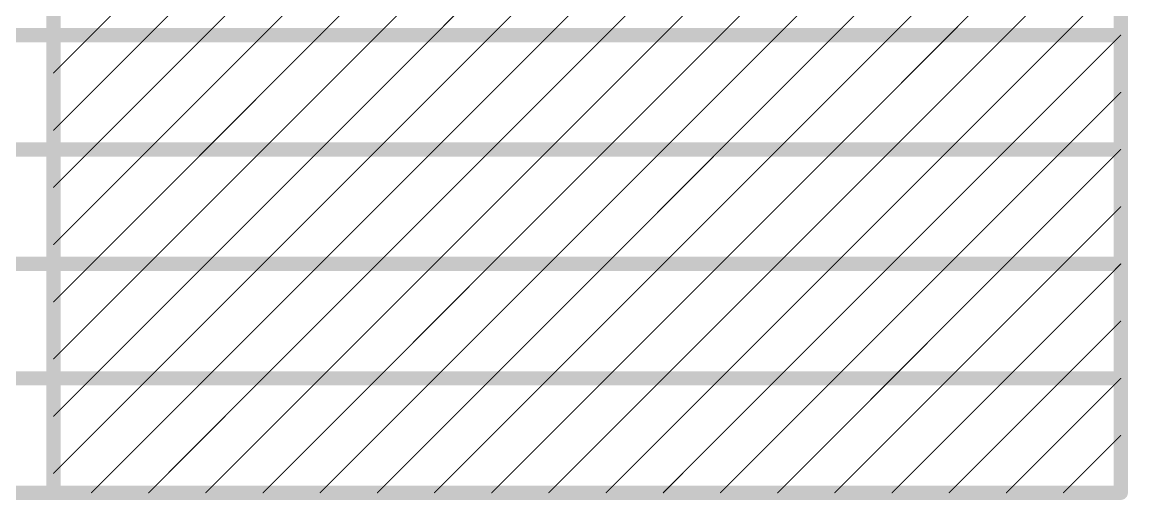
# Model space of a CAD drawing. Header units: inches. Extents: x 0 to 5032, y 0 to 5323.
# Drawn here: x 300.55 to 330.02, y 98.98 to 111.71 of the extents above; entities that cross this region are included whole.
import ezdxf

# ---------------------------------------------------------------- set-up
doc = ezdxf.new("R2010")
doc.units = ezdxf.units.IN
doc.layers.add('Fabrication', color=76, linetype='Continuous')

msp = doc.modelspace()

# ---------------------------------------------------------------- linework, layer by layer
at = {"layer": 'Fabrication'}
for points in [[(301.388, 99.17, 0.381, 0.381, 0), (301.388, 135.746, 0.381, 0.381, 0)], [(329.828, 99.17, 0.381, 0.381, 0), (329.828, 135.746, 0.381, 0.381, 0)], [(302.396, 111.362, 0.0254, 0.0254, 0), (305.444, 114.41, 0.0254, 0.0254, 0)], [(303.92, 111.362, 0.0254, 0.0254, 0), (306.968, 114.41, 0.0254, 0.0254, 0)], [(305.444, 111.362, 0.0254, 0.0254, 0), (308.492, 114.41, 0.0254, 0.0254, 0)], [(306.968, 111.362, 0.0254, 0.0254, 0), (310.016, 114.41, 0.0254, 0.0254, 0)], [(308.492, 111.362, 0.0254, 0.0254, 0), (311.54, 114.41, 0.0254, 0.0254, 0)], [(310.016, 111.362, 0.0254, 0.0254, 0), (313.064, 114.41, 0.0254, 0.0254, 0)], [(311.54, 111.362, 0.0254, 0.0254, 0), (314.588, 114.41, 0.0254, 0.0254, 0)], [(313.064, 111.362, 0.0254, 0.0254, 0), (316.112, 114.41, 0.0254, 0.0254, 0)], [(314.588, 111.362, 0.0254, 0.0254, 0), (317.636, 114.41, 0.0254, 0.0254, 0)], [(316.112, 111.362, 0.0254, 0.0254, 0), (319.16, 114.41, 0.0254, 0.0254, 0)], [(317.636, 111.362, 0.0254, 0.0254, 0), (320.684, 114.41, 0.0254, 0.0254, 0)], [(319.16, 111.362, 0.0254, 0.0254, 0), (322.208, 114.41, 0.0254, 0.0254, 0)], [(320.684, 111.362, 0.0254, 0.0254, 0), (323.732, 114.41, 0.0254, 0.0254, 0)], [(322.208, 111.362, 0.0254, 0.0254, 0), (325.256, 114.41, 0.0254, 0.0254, 0)], [(323.732, 111.362, 0.0254, 0.0254, 0), (326.78, 114.41, 0.0254, 0.0254, 0)], [(325.256, 111.362, 0.0254, 0.0254, 0), (328.304, 114.41, 0.0254, 0.0254, 0)], [(326.78, 111.362, 0.0254, 0.0254, 0), (329.828, 114.41, 0.0254, 0.0254, 0)], [(328.304, 111.362, 0.0254, 0.0254, 0), (329.828, 112.886, 0.0254, 0.0254, 0)], [(286.914, 111.362, 0.381, 0.381, 0), (301.388, 111.362, 0.381, 0.381, 0)], [(301.388, 111.362, 0.381, 0.381, 0), (329.828, 111.362, 0.381, 0.381, 0)], [(301.388, 108.83, 0.0254, 0.0254, 0), (303.92, 111.362, 0.0254, 0.0254, 0)], [(301.388, 110.354, 0.0254, 0.0254, 0), (302.396, 111.362, 0.0254, 0.0254, 0)], [(302.396, 108.314, 0.0254, 0.0254, 0), (305.444, 111.362, 0.0254, 0.0254, 0)], [(303.92, 108.314, 0.0254, 0.0254, 0), (306.968, 111.362, 0.0254, 0.0254, 0)], [(305.444, 108.314, 0.0254, 0.0254, 0), (308.492, 111.362, 0.0254, 0.0254, 0)], [(306.968, 108.314, 0.0254, 0.0254, 0), (310.016, 111.362, 0.0254, 0.0254, 0)], [(308.492, 108.314, 0.0254, 0.0254, 0), (311.54, 111.362, 0.0254, 0.0254, 0)], [(310.016, 108.314, 0.0254, 0.0254, 0), (313.064, 111.362, 0.0254, 0.0254, 0)], [(311.54, 108.314, 0.0254, 0.0254, 0), (314.588, 111.362, 0.0254, 0.0254, 0)], [(313.064, 108.314, 0.0254, 0.0254, 0), (316.112, 111.362, 0.0254, 0.0254, 0)], [(314.588, 108.314, 0.0254, 0.0254, 0), (317.636, 111.362, 0.0254, 0.0254, 0)], [(316.112, 108.314, 0.0254, 0.0254, 0), (319.16, 111.362, 0.0254, 0.0254, 0)], [(317.636, 108.314, 0.0254, 0.0254, 0), (320.684, 111.362, 0.0254, 0.0254, 0)], [(319.16, 108.314, 0.0254, 0.0254, 0), (322.208, 111.362, 0.0254, 0.0254, 0)], [(320.684, 108.314, 0.0254, 0.0254, 0), (323.732, 111.362, 0.0254, 0.0254, 0)], [(322.208, 108.314, 0.0254, 0.0254, 0), (325.256, 111.362, 0.0254, 0.0254, 0)], [(323.732, 108.314, 0.0254, 0.0254, 0), (326.78, 111.362, 0.0254, 0.0254, 0)], [(325.256, 108.314, 0.0254, 0.0254, 0), (328.304, 111.362, 0.0254, 0.0254, 0)], [(326.78, 108.314, 0.0254, 0.0254, 0), (329.828, 111.362, 0.0254, 0.0254, 0)], [(328.304, 108.314, 0.0254, 0.0254, 0), (329.828, 109.838, 0.0254, 0.0254, 0)], [(286.914, 108.314, 0.381, 0.381, 0), (301.388, 108.314, 0.381, 0.381, 0)], [(301.388, 108.314, 0.381, 0.381, 0), (329.828, 108.314, 0.381, 0.381, 0)], [(301.388, 105.782, 0.0254, 0.0254, 0), (303.92, 108.314, 0.0254, 0.0254, 0)], [(301.388, 107.306, 0.0254, 0.0254, 0), (302.396, 108.314, 0.0254, 0.0254, 0)], [(302.396, 105.266, 0.0254, 0.0254, 0), (305.444, 108.314, 0.0254, 0.0254, 0)], [(303.92, 105.266, 0.0254, 0.0254, 0), (306.968, 108.314, 0.0254, 0.0254, 0)], [(305.444, 105.266, 0.0254, 0.0254, 0), (308.492, 108.314, 0.0254, 0.0254, 0)], [(306.968, 105.266, 0.0254, 0.0254, 0), (310.016, 108.314, 0.0254, 0.0254, 0)], [(308.492, 105.266, 0.0254, 0.0254, 0), (311.54, 108.314, 0.0254, 0.0254, 0)], [(310.016, 105.266, 0.0254, 0.0254, 0), (313.064, 108.314, 0.0254, 0.0254, 0)], [(311.54, 105.266, 0.0254, 0.0254, 0), (314.588, 108.314, 0.0254, 0.0254, 0)], [(313.064, 105.266, 0.0254, 0.0254, 0), (316.112, 108.314, 0.0254, 0.0254, 0)], [(314.588, 105.266, 0.0254, 0.0254, 0), (317.636, 108.314, 0.0254, 0.0254, 0)], [(316.112, 105.266, 0.0254, 0.0254, 0), (319.16, 108.314, 0.0254, 0.0254, 0)], [(317.636, 105.266, 0.0254, 0.0254, 0), (320.684, 108.314, 0.0254, 0.0254, 0)], [(319.16, 105.266, 0.0254, 0.0254, 0), (322.208, 108.314, 0.0254, 0.0254, 0)], [(320.684, 105.266, 0.0254, 0.0254, 0), (323.732, 108.314, 0.0254, 0.0254, 0)], [(322.208, 105.266, 0.0254, 0.0254, 0), (325.256, 108.314, 0.0254, 0.0254, 0)], [(323.732, 105.266, 0.0254, 0.0254, 0), (326.78, 108.314, 0.0254, 0.0254, 0)], [(325.256, 105.266, 0.0254, 0.0254, 0), (328.304, 108.314, 0.0254, 0.0254, 0)], [(326.78, 105.266, 0.0254, 0.0254, 0), (329.828, 108.314, 0.0254, 0.0254, 0)], [(328.304, 105.266, 0.0254, 0.0254, 0), (329.828, 106.79, 0.0254, 0.0254, 0)], [(286.914, 105.266, 0.381, 0.381, 0), (301.388, 105.266, 0.381, 0.381, 0)], [(301.388, 105.266, 0.381, 0.381, 0), (329.828, 105.266, 0.381, 0.381, 0)], [(301.388, 102.734, 0.0254, 0.0254, 0), (303.92, 105.266, 0.0254, 0.0254, 0)], [(301.388, 104.258, 0.0254, 0.0254, 0), (302.396, 105.266, 0.0254, 0.0254, 0)], [(302.396, 102.218, 0.0254, 0.0254, 0), (305.444, 105.266, 0.0254, 0.0254, 0)], [(303.92, 102.218, 0.0254, 0.0254, 0), (306.968, 105.266, 0.0254, 0.0254, 0)], [(305.444, 102.218, 0.0254, 0.0254, 0), (308.492, 105.266, 0.0254, 0.0254, 0)], [(306.968, 102.218, 0.0254, 0.0254, 0), (310.016, 105.266, 0.0254, 0.0254, 0)], [(308.492, 102.218, 0.0254, 0.0254, 0), (311.54, 105.266, 0.0254, 0.0254, 0)], [(310.016, 102.218, 0.0254, 0.0254, 0), (313.064, 105.266, 0.0254, 0.0254, 0)], [(311.54, 102.218, 0.0254, 0.0254, 0), (314.588, 105.266, 0.0254, 0.0254, 0)], [(313.064, 102.218, 0.0254, 0.0254, 0), (316.112, 105.266, 0.0254, 0.0254, 0)], [(314.588, 102.218, 0.0254, 0.0254, 0), (317.636, 105.266, 0.0254, 0.0254, 0)], [(316.112, 102.218, 0.0254, 0.0254, 0), (319.16, 105.266, 0.0254, 0.0254, 0)], [(317.636, 102.218, 0.0254, 0.0254, 0), (320.684, 105.266, 0.0254, 0.0254, 0)], [(319.16, 102.218, 0.0254, 0.0254, 0), (322.208, 105.266, 0.0254, 0.0254, 0)], [(320.684, 102.218, 0.0254, 0.0254, 0), (323.732, 105.266, 0.0254, 0.0254, 0)], [(322.208, 102.218, 0.0254, 0.0254, 0), (325.256, 105.266, 0.0254, 0.0254, 0)], [(323.732, 102.218, 0.0254, 0.0254, 0), (326.78, 105.266, 0.0254, 0.0254, 0)], [(325.256, 102.218, 0.0254, 0.0254, 0), (328.304, 105.266, 0.0254, 0.0254, 0)], [(326.78, 102.218, 0.0254, 0.0254, 0), (329.828, 105.266, 0.0254, 0.0254, 0)], [(328.304, 102.218, 0.0254, 0.0254, 0), (329.828, 103.742, 0.0254, 0.0254, 0)], [(286.914, 102.218, 0.381, 0.381, 0), (301.388, 102.218, 0.381, 0.381, 0)], [(301.388, 102.218, 0.381, 0.381, 0), (329.828, 102.218, 0.381, 0.381, 0)], [(301.388, 99.686, 0.0254, 0.0254, 0), (303.92, 102.218, 0.0254, 0.0254, 0)], [(301.388, 101.21, 0.0254, 0.0254, 0), (302.396, 102.218, 0.0254, 0.0254, 0)], [(302.396, 99.17, 0.0254, 0.0254, 0), (305.444, 102.218, 0.0254, 0.0254, 0)], [(303.92, 99.17, 0.0254, 0.0254, 0), (306.968, 102.218, 0.0254, 0.0254, 0)], [(305.444, 99.17, 0.0254, 0.0254, 0), (308.492, 102.218, 0.0254, 0.0254, 0)], [(306.968, 99.17, 0.0254, 0.0254, 0), (310.016, 102.218, 0.0254, 0.0254, 0)], [(308.492, 99.17, 0.0254, 0.0254, 0), (311.54, 102.218, 0.0254, 0.0254, 0)], [(310.016, 99.17, 0.0254, 0.0254, 0), (313.064, 102.218, 0.0254, 0.0254, 0)], [(311.54, 99.17, 0.0254, 0.0254, 0), (314.588, 102.218, 0.0254, 0.0254, 0)], [(313.064, 99.17, 0.0254, 0.0254, 0), (316.112, 102.218, 0.0254, 0.0254, 0)], [(314.588, 99.17, 0.0254, 0.0254, 0), (317.636, 102.218, 0.0254, 0.0254, 0)], [(316.112, 99.17, 0.0254, 0.0254, 0), (319.16, 102.218, 0.0254, 0.0254, 0)], [(317.636, 99.17, 0.0254, 0.0254, 0), (320.684, 102.218, 0.0254, 0.0254, 0)], [(319.16, 99.17, 0.0254, 0.0254, 0), (322.208, 102.218, 0.0254, 0.0254, 0)], [(320.684, 99.17, 0.0254, 0.0254, 0), (323.732, 102.218, 0.0254, 0.0254, 0)], [(322.208, 99.17, 0.0254, 0.0254, 0), (325.256, 102.218, 0.0254, 0.0254, 0)], [(323.732, 99.17, 0.0254, 0.0254, 0), (326.78, 102.218, 0.0254, 0.0254, 0)], [(325.256, 99.17, 0.0254, 0.0254, 0), (328.304, 102.218, 0.0254, 0.0254, 0)], [(326.78, 99.17, 0.0254, 0.0254, 0), (329.828, 102.218, 0.0254, 0.0254, 0)], [(328.304, 99.17, 0.0254, 0.0254, 0), (329.828, 100.694, 0.0254, 0.0254, 0)], [(286.914, 99.17, 0.381, 0.381, 0), (301.388, 99.17, 0.381, 0.381, 0)], [(301.388, 99.17, 0.381, 0.381, 0), (329.828, 99.17, 0.381, 0.381, 0)]]:
    msp.add_lwpolyline(points, format="xyseb", dxfattribs=at)
for points in [[(301.293, 111.362, 0.191, 0.191, 1), (301.484, 111.362, 0.191, 0.191, 1)], [(301.293, 111.362, 0.191, 0.191, 1), (301.484, 111.362, 0.191, 0.191, 1)], [(329.733, 111.362, 0.191, 0.191, 1), (329.924, 111.362, 0.191, 0.191, 1)], [(302.39, 111.362, 0.0127, 0.0127, 1), (302.403, 111.362, 0.0127, 0.0127, 1)], [(302.39, 111.362, 0.0127, 0.0127, 1), (302.403, 111.362, 0.0127, 0.0127, 1)], [(303.914, 111.362, 0.0127, 0.0127, 1), (303.927, 111.362, 0.0127, 0.0127, 1)], [(303.914, 111.362, 0.0127, 0.0127, 1), (303.927, 111.362, 0.0127, 0.0127, 1)], [(305.438, 111.362, 0.0127, 0.0127, 1), (305.451, 111.362, 0.0127, 0.0127, 1)], [(305.438, 111.362, 0.0127, 0.0127, 1), (305.451, 111.362, 0.0127, 0.0127, 1)], [(306.962, 111.362, 0.0127, 0.0127, 1), (306.975, 111.362, 0.0127, 0.0127, 1)], [(306.962, 111.362, 0.0127, 0.0127, 1), (306.975, 111.362, 0.0127, 0.0127, 1)], [(308.486, 111.362, 0.0127, 0.0127, 1), (308.499, 111.362, 0.0127, 0.0127, 1)], [(308.486, 111.362, 0.0127, 0.0127, 1), (308.499, 111.362, 0.0127, 0.0127, 1)], [(310.01, 111.362, 0.0127, 0.0127, 1), (310.023, 111.362, 0.0127, 0.0127, 1)], [(310.01, 111.362, 0.0127, 0.0127, 1), (310.023, 111.362, 0.0127, 0.0127, 1)], [(311.534, 111.362, 0.0127, 0.0127, 1), (311.547, 111.362, 0.0127, 0.0127, 1)], [(311.534, 111.362, 0.0127, 0.0127, 1), (311.547, 111.362, 0.0127, 0.0127, 1)], [(313.058, 111.362, 0.0127, 0.0127, 1), (313.071, 111.362, 0.0127, 0.0127, 1)], [(313.058, 111.362, 0.0127, 0.0127, 1), (313.071, 111.362, 0.0127, 0.0127, 1)], [(314.582, 111.362, 0.0127, 0.0127, 1), (314.595, 111.362, 0.0127, 0.0127, 1)], [(314.582, 111.362, 0.0127, 0.0127, 1), (314.595, 111.362, 0.0127, 0.0127, 1)], [(316.106, 111.362, 0.0127, 0.0127, 1), (316.119, 111.362, 0.0127, 0.0127, 1)], [(316.106, 111.362, 0.0127, 0.0127, 1), (316.119, 111.362, 0.0127, 0.0127, 1)], [(317.63, 111.362, 0.0127, 0.0127, 1), (317.643, 111.362, 0.0127, 0.0127, 1)], [(317.63, 111.362, 0.0127, 0.0127, 1), (317.643, 111.362, 0.0127, 0.0127, 1)], [(319.154, 111.362, 0.0127, 0.0127, 1), (319.167, 111.362, 0.0127, 0.0127, 1)], [(319.154, 111.362, 0.0127, 0.0127, 1), (319.167, 111.362, 0.0127, 0.0127, 1)], [(320.678, 111.362, 0.0127, 0.0127, 1), (320.691, 111.362, 0.0127, 0.0127, 1)], [(320.678, 111.362, 0.0127, 0.0127, 1), (320.691, 111.362, 0.0127, 0.0127, 1)], [(322.202, 111.362, 0.0127, 0.0127, 1), (322.215, 111.362, 0.0127, 0.0127, 1)], [(322.202, 111.362, 0.0127, 0.0127, 1), (322.215, 111.362, 0.0127, 0.0127, 1)], [(323.726, 111.362, 0.0127, 0.0127, 1), (323.739, 111.362, 0.0127, 0.0127, 1)], [(323.726, 111.362, 0.0127, 0.0127, 1), (323.739, 111.362, 0.0127, 0.0127, 1)], [(325.25, 111.362, 0.0127, 0.0127, 1), (325.263, 111.362, 0.0127, 0.0127, 1)], [(325.25, 111.362, 0.0127, 0.0127, 1), (325.263, 111.362, 0.0127, 0.0127, 1)], [(326.774, 111.362, 0.0127, 0.0127, 1), (326.787, 111.362, 0.0127, 0.0127, 1)], [(326.774, 111.362, 0.0127, 0.0127, 1), (326.787, 111.362, 0.0127, 0.0127, 1)], [(328.298, 111.362, 0.0127, 0.0127, 1), (328.311, 111.362, 0.0127, 0.0127, 1)], [(328.298, 111.362, 0.0127, 0.0127, 1), (328.311, 111.362, 0.0127, 0.0127, 1)], [(329.822, 111.362, 0.0127, 0.0127, 1), (329.835, 111.362, 0.0127, 0.0127, 1)], [(301.382, 110.354, 0.0127, 0.0127, 1), (301.395, 110.354, 0.0127, 0.0127, 1)], [(329.822, 109.838, 0.0127, 0.0127, 1), (329.835, 109.838, 0.0127, 0.0127, 1)], [(301.382, 108.83, 0.0127, 0.0127, 1), (301.395, 108.83, 0.0127, 0.0127, 1)], [(301.293, 108.314, 0.191, 0.191, 1), (301.484, 108.314, 0.191, 0.191, 1)], [(301.293, 108.314, 0.191, 0.191, 1), (301.484, 108.314, 0.191, 0.191, 1)], [(329.733, 108.314, 0.191, 0.191, 1), (329.924, 108.314, 0.191, 0.191, 1)], [(302.39, 108.314, 0.0127, 0.0127, 1), (302.403, 108.314, 0.0127, 0.0127, 1)], [(302.39, 108.314, 0.0127, 0.0127, 1), (302.403, 108.314, 0.0127, 0.0127, 1)], [(303.914, 108.314, 0.0127, 0.0127, 1), (303.927, 108.314, 0.0127, 0.0127, 1)], [(303.914, 108.314, 0.0127, 0.0127, 1), (303.927, 108.314, 0.0127, 0.0127, 1)], [(305.438, 108.314, 0.0127, 0.0127, 1), (305.451, 108.314, 0.0127, 0.0127, 1)], [(305.438, 108.314, 0.0127, 0.0127, 1), (305.451, 108.314, 0.0127, 0.0127, 1)], [(306.962, 108.314, 0.0127, 0.0127, 1), (306.975, 108.314, 0.0127, 0.0127, 1)], [(306.962, 108.314, 0.0127, 0.0127, 1), (306.975, 108.314, 0.0127, 0.0127, 1)], [(308.486, 108.314, 0.0127, 0.0127, 1), (308.499, 108.314, 0.0127, 0.0127, 1)], [(308.486, 108.314, 0.0127, 0.0127, 1), (308.499, 108.314, 0.0127, 0.0127, 1)], [(310.01, 108.314, 0.0127, 0.0127, 1), (310.023, 108.314, 0.0127, 0.0127, 1)], [(310.01, 108.314, 0.0127, 0.0127, 1), (310.023, 108.314, 0.0127, 0.0127, 1)], [(311.534, 108.314, 0.0127, 0.0127, 1), (311.547, 108.314, 0.0127, 0.0127, 1)], [(311.534, 108.314, 0.0127, 0.0127, 1), (311.547, 108.314, 0.0127, 0.0127, 1)], [(313.058, 108.314, 0.0127, 0.0127, 1), (313.071, 108.314, 0.0127, 0.0127, 1)], [(313.058, 108.314, 0.0127, 0.0127, 1), (313.071, 108.314, 0.0127, 0.0127, 1)], [(314.582, 108.314, 0.0127, 0.0127, 1), (314.595, 108.314, 0.0127, 0.0127, 1)], [(314.582, 108.314, 0.0127, 0.0127, 1), (314.595, 108.314, 0.0127, 0.0127, 1)], [(316.106, 108.314, 0.0127, 0.0127, 1), (316.119, 108.314, 0.0127, 0.0127, 1)], [(316.106, 108.314, 0.0127, 0.0127, 1), (316.119, 108.314, 0.0127, 0.0127, 1)], [(317.63, 108.314, 0.0127, 0.0127, 1), (317.643, 108.314, 0.0127, 0.0127, 1)], [(317.63, 108.314, 0.0127, 0.0127, 1), (317.643, 108.314, 0.0127, 0.0127, 1)], [(319.154, 108.314, 0.0127, 0.0127, 1), (319.167, 108.314, 0.0127, 0.0127, 1)], [(319.154, 108.314, 0.0127, 0.0127, 1), (319.167, 108.314, 0.0127, 0.0127, 1)], [(320.678, 108.314, 0.0127, 0.0127, 1), (320.691, 108.314, 0.0127, 0.0127, 1)], [(320.678, 108.314, 0.0127, 0.0127, 1), (320.691, 108.314, 0.0127, 0.0127, 1)], [(322.202, 108.314, 0.0127, 0.0127, 1), (322.215, 108.314, 0.0127, 0.0127, 1)], [(322.202, 108.314, 0.0127, 0.0127, 1), (322.215, 108.314, 0.0127, 0.0127, 1)], [(323.726, 108.314, 0.0127, 0.0127, 1), (323.739, 108.314, 0.0127, 0.0127, 1)], [(323.726, 108.314, 0.0127, 0.0127, 1), (323.739, 108.314, 0.0127, 0.0127, 1)], [(325.25, 108.314, 0.0127, 0.0127, 1), (325.263, 108.314, 0.0127, 0.0127, 1)], [(325.25, 108.314, 0.0127, 0.0127, 1), (325.263, 108.314, 0.0127, 0.0127, 1)], [(326.774, 108.314, 0.0127, 0.0127, 1), (326.787, 108.314, 0.0127, 0.0127, 1)], [(326.774, 108.314, 0.0127, 0.0127, 1), (326.787, 108.314, 0.0127, 0.0127, 1)], [(328.298, 108.314, 0.0127, 0.0127, 1), (328.311, 108.314, 0.0127, 0.0127, 1)], [(328.298, 108.314, 0.0127, 0.0127, 1), (328.311, 108.314, 0.0127, 0.0127, 1)], [(329.822, 108.314, 0.0127, 0.0127, 1), (329.835, 108.314, 0.0127, 0.0127, 1)], [(301.382, 107.306, 0.0127, 0.0127, 1), (301.395, 107.306, 0.0127, 0.0127, 1)], [(329.822, 106.79, 0.0127, 0.0127, 1), (329.835, 106.79, 0.0127, 0.0127, 1)], [(301.382, 105.782, 0.0127, 0.0127, 1), (301.395, 105.782, 0.0127, 0.0127, 1)], [(301.293, 105.266, 0.191, 0.191, 1), (301.484, 105.266, 0.191, 0.191, 1)], [(301.293, 105.266, 0.191, 0.191, 1), (301.484, 105.266, 0.191, 0.191, 1)], [(302.39, 105.266, 0.0127, 0.0127, 1), (302.403, 105.266, 0.0127, 0.0127, 1)], [(302.39, 105.266, 0.0127, 0.0127, 1), (302.403, 105.266, 0.0127, 0.0127, 1)], [(303.914, 105.266, 0.0127, 0.0127, 1), (303.927, 105.266, 0.0127, 0.0127, 1)], [(303.914, 105.266, 0.0127, 0.0127, 1), (303.927, 105.266, 0.0127, 0.0127, 1)], [(305.438, 105.266, 0.0127, 0.0127, 1), (305.451, 105.266, 0.0127, 0.0127, 1)], [(305.438, 105.266, 0.0127, 0.0127, 1), (305.451, 105.266, 0.0127, 0.0127, 1)], [(306.962, 105.266, 0.0127, 0.0127, 1), (306.975, 105.266, 0.0127, 0.0127, 1)], [(306.962, 105.266, 0.0127, 0.0127, 1), (306.975, 105.266, 0.0127, 0.0127, 1)], [(308.486, 105.266, 0.0127, 0.0127, 1), (308.499, 105.266, 0.0127, 0.0127, 1)], [(308.486, 105.266, 0.0127, 0.0127, 1), (308.499, 105.266, 0.0127, 0.0127, 1)], [(310.01, 105.266, 0.0127, 0.0127, 1), (310.023, 105.266, 0.0127, 0.0127, 1)], [(310.01, 105.266, 0.0127, 0.0127, 1), (310.023, 105.266, 0.0127, 0.0127, 1)], [(311.534, 105.266, 0.0127, 0.0127, 1), (311.547, 105.266, 0.0127, 0.0127, 1)], [(311.534, 105.266, 0.0127, 0.0127, 1), (311.547, 105.266, 0.0127, 0.0127, 1)], [(313.058, 105.266, 0.0127, 0.0127, 1), (313.071, 105.266, 0.0127, 0.0127, 1)], [(313.058, 105.266, 0.0127, 0.0127, 1), (313.071, 105.266, 0.0127, 0.0127, 1)], [(314.582, 105.266, 0.0127, 0.0127, 1), (314.595, 105.266, 0.0127, 0.0127, 1)], [(314.582, 105.266, 0.0127, 0.0127, 1), (314.595, 105.266, 0.0127, 0.0127, 1)], [(316.106, 105.266, 0.0127, 0.0127, 1), (316.119, 105.266, 0.0127, 0.0127, 1)], [(316.106, 105.266, 0.0127, 0.0127, 1), (316.119, 105.266, 0.0127, 0.0127, 1)], [(317.63, 105.266, 0.0127, 0.0127, 1), (317.643, 105.266, 0.0127, 0.0127, 1)], [(317.63, 105.266, 0.0127, 0.0127, 1), (317.643, 105.266, 0.0127, 0.0127, 1)], [(319.154, 105.266, 0.0127, 0.0127, 1), (319.167, 105.266, 0.0127, 0.0127, 1)], [(319.154, 105.266, 0.0127, 0.0127, 1), (319.167, 105.266, 0.0127, 0.0127, 1)], [(320.678, 105.266, 0.0127, 0.0127, 1), (320.691, 105.266, 0.0127, 0.0127, 1)], [(320.678, 105.266, 0.0127, 0.0127, 1), (320.691, 105.266, 0.0127, 0.0127, 1)], [(322.202, 105.266, 0.0127, 0.0127, 1), (322.215, 105.266, 0.0127, 0.0127, 1)], [(322.202, 105.266, 0.0127, 0.0127, 1), (322.215, 105.266, 0.0127, 0.0127, 1)], [(323.726, 105.266, 0.0127, 0.0127, 1), (323.739, 105.266, 0.0127, 0.0127, 1)], [(323.726, 105.266, 0.0127, 0.0127, 1), (323.739, 105.266, 0.0127, 0.0127, 1)], [(325.25, 105.266, 0.0127, 0.0127, 1), (325.263, 105.266, 0.0127, 0.0127, 1)], [(325.25, 105.266, 0.0127, 0.0127, 1), (325.263, 105.266, 0.0127, 0.0127, 1)], [(326.774, 105.266, 0.0127, 0.0127, 1), (326.787, 105.266, 0.0127, 0.0127, 1)], [(326.774, 105.266, 0.0127, 0.0127, 1), (326.787, 105.266, 0.0127, 0.0127, 1)], [(328.298, 105.266, 0.0127, 0.0127, 1), (328.311, 105.266, 0.0127, 0.0127, 1)], [(328.298, 105.266, 0.0127, 0.0127, 1), (328.311, 105.266, 0.0127, 0.0127, 1)], [(329.733, 105.266, 0.191, 0.191, 1), (329.924, 105.266, 0.191, 0.191, 1)], [(329.822, 105.266, 0.0127, 0.0127, 1), (329.835, 105.266, 0.0127, 0.0127, 1)], [(301.382, 104.258, 0.0127, 0.0127, 1), (301.395, 104.258, 0.0127, 0.0127, 1)], [(329.822, 103.742, 0.0127, 0.0127, 1), (329.835, 103.742, 0.0127, 0.0127, 1)], [(301.382, 102.734, 0.0127, 0.0127, 1), (301.395, 102.734, 0.0127, 0.0127, 1)], [(301.293, 102.218, 0.191, 0.191, 1), (301.484, 102.218, 0.191, 0.191, 1)], [(301.293, 102.218, 0.191, 0.191, 1), (301.484, 102.218, 0.191, 0.191, 1)], [(329.733, 102.218, 0.191, 0.191, 1), (329.924, 102.218, 0.191, 0.191, 1)], [(302.39, 102.218, 0.0127, 0.0127, 1), (302.403, 102.218, 0.0127, 0.0127, 1)], [(302.39, 102.218, 0.0127, 0.0127, 1), (302.403, 102.218, 0.0127, 0.0127, 1)], [(303.914, 102.218, 0.0127, 0.0127, 1), (303.927, 102.218, 0.0127, 0.0127, 1)], [(303.914, 102.218, 0.0127, 0.0127, 1), (303.927, 102.218, 0.0127, 0.0127, 1)], [(305.438, 102.218, 0.0127, 0.0127, 1), (305.451, 102.218, 0.0127, 0.0127, 1)], [(305.438, 102.218, 0.0127, 0.0127, 1), (305.451, 102.218, 0.0127, 0.0127, 1)], [(306.962, 102.218, 0.0127, 0.0127, 1), (306.975, 102.218, 0.0127, 0.0127, 1)], [(306.962, 102.218, 0.0127, 0.0127, 1), (306.975, 102.218, 0.0127, 0.0127, 1)], [(308.486, 102.218, 0.0127, 0.0127, 1), (308.499, 102.218, 0.0127, 0.0127, 1)], [(308.486, 102.218, 0.0127, 0.0127, 1), (308.499, 102.218, 0.0127, 0.0127, 1)], [(310.01, 102.218, 0.0127, 0.0127, 1), (310.023, 102.218, 0.0127, 0.0127, 1)], [(310.01, 102.218, 0.0127, 0.0127, 1), (310.023, 102.218, 0.0127, 0.0127, 1)], [(311.534, 102.218, 0.0127, 0.0127, 1), (311.547, 102.218, 0.0127, 0.0127, 1)], [(311.534, 102.218, 0.0127, 0.0127, 1), (311.547, 102.218, 0.0127, 0.0127, 1)], [(313.058, 102.218, 0.0127, 0.0127, 1), (313.071, 102.218, 0.0127, 0.0127, 1)], [(313.058, 102.218, 0.0127, 0.0127, 1), (313.071, 102.218, 0.0127, 0.0127, 1)], [(314.582, 102.218, 0.0127, 0.0127, 1), (314.595, 102.218, 0.0127, 0.0127, 1)], [(314.582, 102.218, 0.0127, 0.0127, 1), (314.595, 102.218, 0.0127, 0.0127, 1)], [(316.106, 102.218, 0.0127, 0.0127, 1), (316.119, 102.218, 0.0127, 0.0127, 1)], [(316.106, 102.218, 0.0127, 0.0127, 1), (316.119, 102.218, 0.0127, 0.0127, 1)], [(317.63, 102.218, 0.0127, 0.0127, 1), (317.643, 102.218, 0.0127, 0.0127, 1)], [(317.63, 102.218, 0.0127, 0.0127, 1), (317.643, 102.218, 0.0127, 0.0127, 1)], [(319.154, 102.218, 0.0127, 0.0127, 1), (319.167, 102.218, 0.0127, 0.0127, 1)], [(319.154, 102.218, 0.0127, 0.0127, 1), (319.167, 102.218, 0.0127, 0.0127, 1)], [(320.678, 102.218, 0.0127, 0.0127, 1), (320.691, 102.218, 0.0127, 0.0127, 1)], [(320.678, 102.218, 0.0127, 0.0127, 1), (320.691, 102.218, 0.0127, 0.0127, 1)], [(322.202, 102.218, 0.0127, 0.0127, 1), (322.215, 102.218, 0.0127, 0.0127, 1)], [(322.202, 102.218, 0.0127, 0.0127, 1), (322.215, 102.218, 0.0127, 0.0127, 1)], [(323.726, 102.218, 0.0127, 0.0127, 1), (323.739, 102.218, 0.0127, 0.0127, 1)], [(323.726, 102.218, 0.0127, 0.0127, 1), (323.739, 102.218, 0.0127, 0.0127, 1)], [(325.25, 102.218, 0.0127, 0.0127, 1), (325.263, 102.218, 0.0127, 0.0127, 1)], [(325.25, 102.218, 0.0127, 0.0127, 1), (325.263, 102.218, 0.0127, 0.0127, 1)], [(326.774, 102.218, 0.0127, 0.0127, 1), (326.787, 102.218, 0.0127, 0.0127, 1)], [(326.774, 102.218, 0.0127, 0.0127, 1), (326.787, 102.218, 0.0127, 0.0127, 1)], [(328.298, 102.218, 0.0127, 0.0127, 1), (328.311, 102.218, 0.0127, 0.0127, 1)], [(328.298, 102.218, 0.0127, 0.0127, 1), (328.311, 102.218, 0.0127, 0.0127, 1)], [(329.822, 102.218, 0.0127, 0.0127, 1), (329.835, 102.218, 0.0127, 0.0127, 1)], [(301.382, 101.21, 0.0127, 0.0127, 1), (301.395, 101.21, 0.0127, 0.0127, 1)], [(329.822, 100.694, 0.0127, 0.0127, 1), (329.835, 100.694, 0.0127, 0.0127, 1)], [(301.382, 99.686, 0.0127, 0.0127, 1), (301.395, 99.686, 0.0127, 0.0127, 1)], [(301.293, 99.17, 0.191, 0.191, 1), (301.484, 99.17, 0.191, 0.191, 1)], [(301.293, 99.17, 0.191, 0.191, 1), (301.484, 99.17, 0.191, 0.191, 1)], [(301.293, 99.17, 0.191, 0.191, 1), (301.484, 99.17, 0.191, 0.191, 1)], [(329.733, 99.17, 0.191, 0.191, 1), (329.924, 99.17, 0.191, 0.191, 1)], [(329.733, 99.17, 0.191, 0.191, 1), (329.924, 99.17, 0.191, 0.191, 1)], [(302.39, 99.17, 0.0127, 0.0127, 1), (302.403, 99.17, 0.0127, 0.0127, 1)], [(303.914, 99.17, 0.0127, 0.0127, 1), (303.927, 99.17, 0.0127, 0.0127, 1)], [(305.438, 99.17, 0.0127, 0.0127, 1), (305.451, 99.17, 0.0127, 0.0127, 1)], [(306.962, 99.17, 0.0127, 0.0127, 1), (306.975, 99.17, 0.0127, 0.0127, 1)], [(308.486, 99.17, 0.0127, 0.0127, 1), (308.499, 99.17, 0.0127, 0.0127, 1)], [(310.01, 99.17, 0.0127, 0.0127, 1), (310.023, 99.17, 0.0127, 0.0127, 1)], [(311.534, 99.17, 0.0127, 0.0127, 1), (311.547, 99.17, 0.0127, 0.0127, 1)], [(313.058, 99.17, 0.0127, 0.0127, 1), (313.071, 99.17, 0.0127, 0.0127, 1)], [(314.582, 99.17, 0.0127, 0.0127, 1), (314.595, 99.17, 0.0127, 0.0127, 1)], [(316.106, 99.17, 0.0127, 0.0127, 1), (316.119, 99.17, 0.0127, 0.0127, 1)], [(317.63, 99.17, 0.0127, 0.0127, 1), (317.643, 99.17, 0.0127, 0.0127, 1)], [(319.154, 99.17, 0.0127, 0.0127, 1), (319.167, 99.17, 0.0127, 0.0127, 1)], [(320.678, 99.17, 0.0127, 0.0127, 1), (320.691, 99.17, 0.0127, 0.0127, 1)], [(322.202, 99.17, 0.0127, 0.0127, 1), (322.215, 99.17, 0.0127, 0.0127, 1)], [(323.726, 99.17, 0.0127, 0.0127, 1), (323.739, 99.17, 0.0127, 0.0127, 1)], [(325.25, 99.17, 0.0127, 0.0127, 1), (325.263, 99.17, 0.0127, 0.0127, 1)], [(326.774, 99.17, 0.0127, 0.0127, 1), (326.787, 99.17, 0.0127, 0.0127, 1)], [(328.298, 99.17, 0.0127, 0.0127, 1), (328.311, 99.17, 0.0127, 0.0127, 1)]]:
    msp.add_lwpolyline(points, format="xyseb", close=True, dxfattribs=at)

doc.saveas('drawing.dxf')
